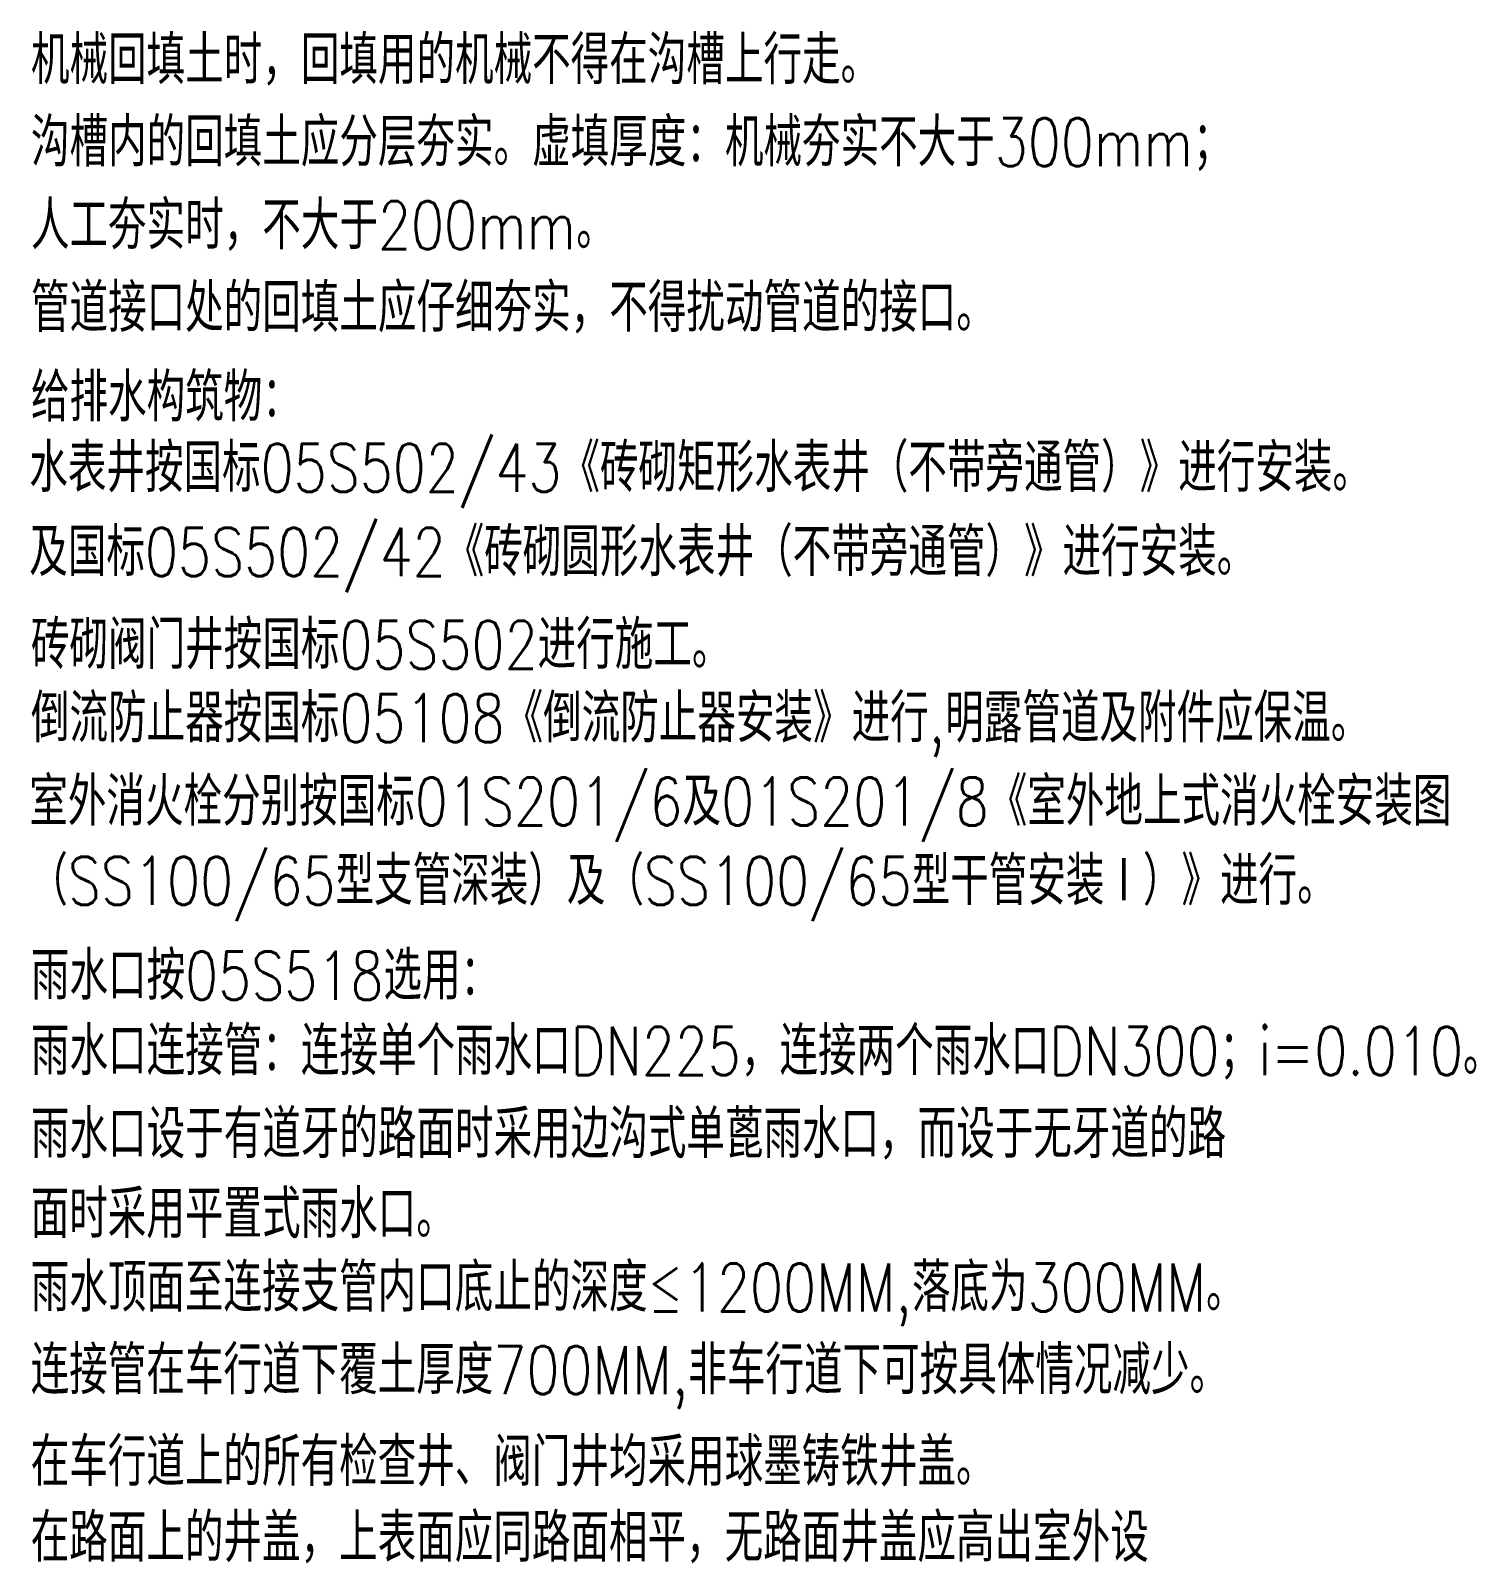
# Model space of a CAD drawing. Header units: millimetres. Extents: x 53009415 to 54059915, y 20499171 to 20796171.
# Drawn here: x 53384835 to 53458474, y 20575364 to 20653434 of the extents above; entities that cross this region are included whole.
import ezdxf

# ---------------------------------------------------------------- set-up
doc = ezdxf.new("R2010")
doc.units = ezdxf.units.MM
doc.header["$LTSCALE"] = 1000
doc.layers.add('TWT_TEXT', color=7, linetype='Continuous')
doc.styles.add('_TWT_PIPEDN', font='SIMPLEX', dxfattribs={"width": 0.8, "height": 3.5, "bigfont": 'HZTXT'})

msp = doc.modelspace()

# ---------------------------------------------------------------- texts
at = {"layer": 'TWT_TEXT', "style": '_TWT_PIPEDN', "width": 0.8}
for s, height, p in [('机械回填土时，回填用的机械不得在沟槽上行走。', 2454.80836, (53384849.676, 20650711.841, 0)), ('沟槽内的回填土应分层夯实。虚填厚度：机械夯实不大于300mm；', 2454.80836, (53384849.676, 20646522.928, 0)), ('人工夯实时，不大于200mm。', 2454.80836, (53384849.676, 20642295.356, 0)), ('管道接口处的回填土应仔细夯实，不得扰动管道的接口。', 2454.80836, (53384849.676, 20638087.113, 0)), ('给排水构筑物：', 2454.8084, (53384849.676, 20633530.944, 0)), ('水表井按国标05S502/43《砖砌矩形水表井（不带旁通管）》进行安装。', 2454.80836, (53384766.139, 20629941.003, 0)), ('及国标05S502/42《砖砌圆形水表井（不带旁通管）》进行安装。', 2454.80836, (53384766.139, 20625649.317, 0)), ('砖砌阀门井按国标05S502进行施工。', 2454.80836, (53384849.676, 20620925.545, 0)), ('倒流防止器按国标05108《倒流防止器安装》进行,明露管道及附件应保温。', 2454.80836, (53384849.676, 20617184.884, 0)), ('室外消火栓分别按国标01S201/6及01S201/8《室外地上式消火栓安装图', 2454.80836, (53384766.139, 20612941.145, 0)), ('（SS100/65型支管深装）及（SS100/65型干管安装Ⅰ）》进行。', 2454.80836, (53384766.14, 20608899.789, 0)), ('雨水口按05S518选用：', 2454.80836, (53384849.676, 20604073.244, 0)), ('雨水口连接管：连接单个雨水口DN225，连接两个雨水口DN300；i=0.010。', 2454.80836, (53384849.676, 20600232.256, 0)), ('雨水口设于有道牙的路面时采用边沟式单蓖雨水口，而设于无牙道的路', 2454.80836, (53384849.676, 20596004.684, 0)), ('面时采用平置式雨水口。', 2454.80836, (53384836.243, 20591928.603, 0)), ('雨水顶面至连接支管内口底止的深度≤1200MM,落底为300MM。', 2454.80836, (53384836.243, 20588187.943, 0)), ('连接管在车行道下覆土厚度700MM,非车行道下可按具体情况减少。', 2454.80836, (53384836.243, 20583979.7, 0)), ('在车行道上的所有检查井、阀门井均采用球墨铸铁井盖。', 2454.80836, (53384836.243, 20579303.874, 0)), ('在路面上的井盖，上表面应同路面相平，无路面井盖应高出室外设', 2454.80836, (53384836.243, 20575443.557, 0))]:
    msp.add_text(s, height=height, dxfattribs=at).set_placement(p)

doc.saveas('drawing.dxf')
